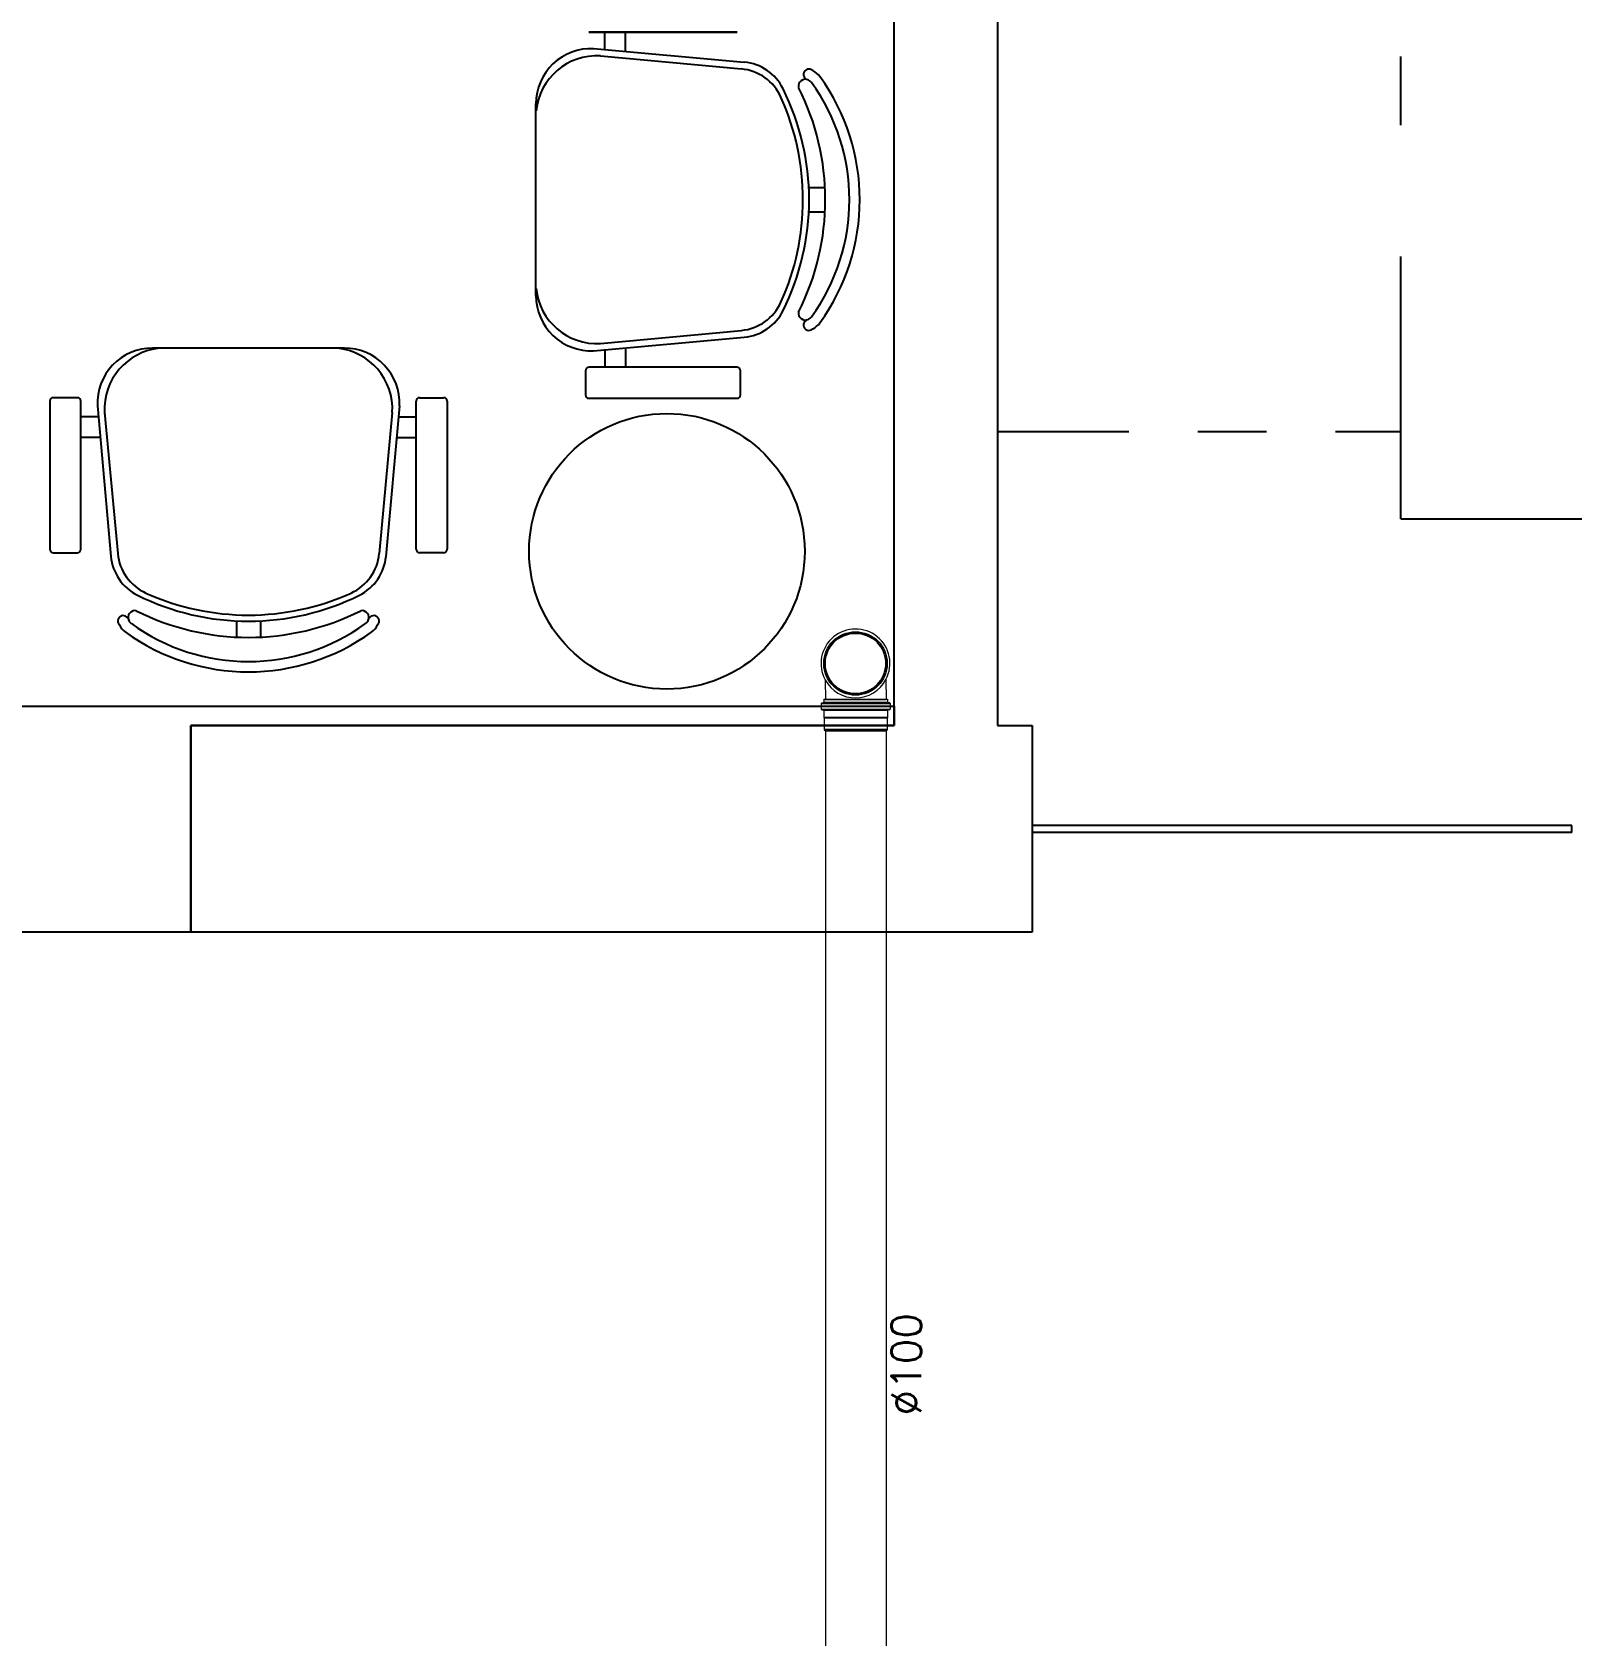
# Model space of a CAD drawing. Header units: millimetres. Extents: x 1573 to 2177, y 1587 to 1932.
# Drawn here: x 1786.557 to 1788.792, y 1892.958 to 1895.286 of the extents above; entities that cross this region are included whole.
import ezdxf
from ezdxf.enums import TextEntityAlignment as Align

# ---------------------------------------------------------------- set-up
doc = ezdxf.new("R2010")
doc.units = ezdxf.units.MM
doc.header["$LTSCALE"] = 0.03
doc.linetypes.add('DASHDOT', pattern=[25.4, 12.7, -6.35, 0, -6.35])
for name, color, linetype in [('-HIDRO', 8, 'Continuous'), ('Texto-Tubos', 7, 'Continuous'), ('Tinterno', 9, 'Continuous')]:
    doc.layers.add(name, color=color, linetype=linetype)
doc.layers.add('TigreCad', color=2, linetype='Continuous', lineweight=13)
doc.styles.add('TCTUBOS-TXT', font='txt.shx')

# ---------------------------------------------------------------- blocks, each defined once
blk = doc.blocks.new('j9n100s')
at = {"layer": 'TigreCad'}
for p, q in [((27.3, 50.8), (60, 50.8)), ((27.3, -50.8), (60, -50.8))]:
    blk.add_line(p, q, dxfattribs=at)
blk.add_circle((0, 0), 53.2, dxfattribs=at)
for start, end in [(61.785, 298.215), (298.215, 61.785)]:
    blk.add_arc((0, 0), 57.7, start, end, dxfattribs=at)
at = {"layer": 'Tinterno'}
blk.add_line((60, -50.8), (60, 50.8), dxfattribs=at)
blk.add_circle((0, 0), 51, dxfattribs=at)
blk = doc.blocks.new('11031030p')
at = {"layer": 'TigreCad'}
for p, q in [((6.2, 56.9), (5.4, 54)), ((7.2, 57.6), (16.6, 57.6)), ((7.2, -56.7), (7.2, 56.6)), ((16.6, -56.7), (16.6, 56.6)), ((17.6, 56.7), (17.8, 54.2)), ((0, -53.3), (0, 53.2)), ((0, 53.2), (4.4, 53.2)), ((18.8, 53.2), (30.9, 53.2)), ((30.9, 53.2), (31.2, 53)), ((50.9, 53), (31.2, 53)), ((50.9, 53), (53.1, 50.8)), ((53.1, -50.8), (53.1, 50.8)), ((0, -53.3), (4.4, -53.3)), ((18.8, -53.3), (30.9, -53.3)), ((30.9, -53.3), (31.2, -53)), ((31.2, -53), (50.9, -53)), ((50.9, -53), (53.1, -50.8)), ((6.2, -56.9), (5.4, -54)), ((7.2, -57.7), (16.6, -57.7)), ((17.6, -56.7), (17.8, -54.2))]:
    blk.add_line(p, q, dxfattribs=at)
for centre, start, end in [((4.4, 54.2), 270, 345), ((7.2, 56.6), 90, 165), ((16.6, 56.6), 5, 90), ((18.8, 54.2), 185, 270), ((4.4, -54.2), 15, 90), ((18.8, -54.2), 90, 175), ((7.2, -56.7), 195, 270), ((16.6, -56.7), 270, 355)]:
    blk.add_arc(centre, 1, start, end, dxfattribs=at)
at = {"layer": 'Tinterno'}
for p, q in [((5.2, -53.3), (5.2, 53.2)), ((17.9, -53.3), (17.9, 53.2)), ((30.9, 53.2), (30.9, -53.3)), ((31.2, 53), (31.2, -53)), ((50.9, 53), (50.9, -53))]:
    blk.add_line(p, q, dxfattribs=at)

msp = doc.modelspace()

# ---------------------------------------------------------------- linework, layer by layer
at = {"layer": '-HIDRO', "linetype": 'DASHDOT'}
for q in [(1788.5434, 1908.8246), (1792.7935, 1894.5791)]:
    msp.add_line((1788.5434, 1894.5791), q, dxfattribs=at)
at = {"layer": '-HIDRO'}
for p, q in [((1787.8083, 1894.2791), (1787.8083, 1901.6713)), ((1787.9583, 1899.2013), (1787.9583, 1894.2791)), ((1787.8083, 1894.3071), (1787.8083, 1895.1071)), ((1785.4313, 1894.3071), (1787.8083, 1894.3071)), ((1787.0083, 1894.3071), (1787.8083, 1894.3071)), ((1787.8083, 1894.3071), (1787.8083, 1894.2791)), ((1787.8083, 1894.2791), (1786.7873, 1894.2791)), ((1786.7873, 1894.2791), (1786.7873, 1893.9791)), ((1786.7873, 1893.9791), (1786.7873, 1894.2791)), ((1786.7873, 1894.2791), (1787.8083, 1894.2791)), ((1787.9583, 1894.2791), (1788.0083, 1894.2791)), ((1788.0083, 1894.2791), (1788.0083, 1893.9791)), ((1788.7919, 1894.1341), (1788.0083, 1894.1341)), ((1788.7919, 1894.1241), (1788.0083, 1894.1241)), ((1788.7919, 1894.1241), (1788.7919, 1894.1341)), ((1786.7873, 1893.9791), (1785.4313, 1893.9791)), ((1788.0083, 1893.9791), (1786.7873, 1893.9791))]:
    msp.add_line(p, q, dxfattribs=at)
at = {"layer": '-HIDRO', "linetype": 'ByBlock'}
for p, q in [((1787.5803, 1895.2858), (1787.3653, 1895.2858)), ((1787.3653, 1895.2858), (1787.5803, 1895.2858)), ((1787.3883, 1895.2597), (1787.3883, 1895.2858)), ((1787.4183, 1895.2583), (1787.4183, 1895.2858)), ((1787.3719, 1895.2618), (1787.5906, 1895.2422)), ((1787.3819, 1895.2513), (1787.5866, 1895.2323)), ((1787.2883, 1894.9032), (1787.2883, 1895.1818)), ((1787.6844, 1895.06), (1787.7079, 1895.06)), ((1787.6844, 1895.025), (1787.7079, 1895.025)), ((1787.3819, 1894.8338), (1787.5866, 1894.8528)), ((1787.0104, 1894.8271), (1786.7318, 1894.8271)), ((1787.3719, 1894.8233), (1787.5906, 1894.8429)), ((1787.3883, 1894.8254), (1787.3883, 1894.7992)), ((1787.4183, 1894.8267), (1787.4183, 1894.7992)), ((1787.5803, 1894.7992), (1787.3653, 1894.7992)), ((1787.3603, 1894.7942), (1787.3603, 1894.7592)), ((1787.5853, 1894.7592), (1787.5853, 1894.7942)), ((1786.6228, 1894.7551), (1786.5878, 1894.7551)), ((1787.1194, 1894.7551), (1787.1544, 1894.7551)), ((1787.3653, 1894.7542), (1787.5803, 1894.7542)), ((1786.5828, 1894.7501), (1786.5828, 1894.5351)), ((1786.6278, 1894.5351), (1786.6278, 1894.7501)), ((1786.6519, 1894.7435), (1786.6715, 1894.5248)), ((1786.6624, 1894.7335), (1786.6814, 1894.5289)), ((1787.0799, 1894.7335), (1787.0609, 1894.5289)), ((1787.0903, 1894.7435), (1787.0707, 1894.5248)), ((1787.1144, 1894.5351), (1787.1144, 1894.7501)), ((1787.1594, 1894.7501), (1787.1594, 1894.5351)), ((1786.654, 1894.7271), (1786.6278, 1894.7271)), ((1787.0883, 1894.7271), (1787.1144, 1894.7271)), ((1786.6553, 1894.6971), (1786.6278, 1894.6971)), ((1787.0869, 1894.6971), (1787.1144, 1894.6971)), ((1786.5878, 1894.5301), (1786.6228, 1894.5301)), ((1787.1544, 1894.5301), (1787.1194, 1894.5301)), ((1786.8536, 1894.431), (1786.8536, 1894.4075)), ((1786.8886, 1894.431), (1786.8886, 1894.4075))]:
    msp.add_line(p, q, dxfattribs=at)
at = {"layer": '-HIDRO', "linetype": 'DASHDOT', "ltscale": 0.5}
msp.add_line((1787.9583, 1894.7061), (1788.5434, 1894.7061), dxfattribs=at)
at = {"layer": '-HIDRO'}
msp.add_circle((1787.4784, 1894.5321), 0.2, dxfattribs=at)
at = {"layer": '-HIDRO', "linetype": 'ByBlock'}
for centre, radius, start, end in [((1787.3683, 1895.1818), 0.08, 87.4308, 180), ((1787.3769, 1895.1627), 0.0887, 86.7478, 174.4075), ((1787.5844, 1895.1724), 0.07, 26.3953, 84.8788), ((1787.5801, 1895.1626), 0.07, 24.2639, 84.7001), ((1787.6845, 1895.2244), 0.00782, 44.6745, 240.1891), ((1787.6783, 1895.205), 0.0275, 36.5429, 64.8545), ((1787.4531, 1895.0425), 0.3052, 324.1238, 35.8762), ((1787.3226, 1895.0425), 0.3622, 333.6047, 26.3953), ((1787.6794, 1895.2073), 0.01, 64.8545, 189.6706), ((1787.6794, 1895.2073), 0.01, 64.8545, 189.6706), ((1787.3461, 1895.0425), 0.3622, 333.2374, 26.7626), ((1787.3461, 1895.0425), 0.3622, 333.2374, 26.7626), ((1787.6783, 1895.205), 0.0125, 36.8699, 64.8545), ((1787.6783, 1895.205), 0.0125, 36.8699, 64.8545), ((1787.4531, 1895.0425), 0.2902, 324.1442, 35.8558), ((1787.4531, 1895.0425), 0.2902, 324.1442, 35.8558), ((1787.3137, 1895.0425), 0.3622, 335.7361, 24.2639), ((1787.3683, 1894.9032), 0.08, 180, 272.5692), ((1787.3769, 1894.9223), 0.0887, 185.5925, 273.2522), ((1787.5801, 1894.9225), 0.07, 275.2999, 335.7361), ((1787.5844, 1894.9126), 0.07, 275.1212, 333.6047), ((1787.6794, 1894.8778), 0.01, 170.3294, 295.1455), ((1787.6794, 1894.8778), 0.01, 170.3294, 295.1455), ((1787.6783, 1894.88), 0.0125, 295.1455, 323.1301), ((1787.6783, 1894.88), 0.0125, 295.1455, 323.1301), ((1787.6845, 1894.8606), 0.00782, 119.8109, 315.3255), ((1787.6783, 1894.88), 0.0275, 295.1455, 323.4571), ((1786.7318, 1894.7471), 0.08, 90, 182.5692), ((1786.7509, 1894.7386), 0.0887, 95.5925, 183.2522), ((1786.9913, 1894.7386), 0.0887, 356.7478, 84.4075), ((1787.0104, 1894.7471), 0.08, 357.4308, 90), ((1787.3653, 1894.7942), 0.005, 90, 180), ((1787.5803, 1894.7942), 0.005, 0, 90), ((1786.5878, 1894.7501), 0.005, 90, 180), ((1786.6228, 1894.7501), 0.005, 0, 90), ((1787.1194, 1894.7501), 0.005, 90, 180), ((1787.1544, 1894.7501), 0.005, 0, 90), ((1787.3653, 1894.7592), 0.005, 180, 270), ((1787.5803, 1894.7592), 0.005, 270, 0), ((1786.5878, 1894.5351), 0.005, 180, 270), ((1786.6228, 1894.5351), 0.005, 270, 0), ((1786.7412, 1894.5311), 0.07, 185.1212, 243.6047), ((1786.7511, 1894.5353), 0.07, 185.2999, 245.7361), ((1786.9912, 1894.5353), 0.07, 294.2639, 354.7001), ((1787.001, 1894.5311), 0.07, 296.3953, 354.8788), ((1787.1194, 1894.5351), 0.005, 180, 270), ((1787.1544, 1894.5351), 0.005, 270, 0), ((1786.8711, 1894.7928), 0.3622, 243.6047, 296.3953), ((1786.8711, 1894.8017), 0.3622, 245.7361, 294.2639), ((1786.6892, 1894.431), 0.00782, 29.8109, 225.3255), ((1786.7064, 1894.436), 0.01, 80.3294, 205.1455), ((1786.7064, 1894.436), 0.01, 80.3294, 205.1455), ((1786.7086, 1894.4371), 0.0125, 205.1455, 233.1301), ((1786.7086, 1894.4371), 0.0125, 205.1455, 233.1301), ((1786.8711, 1894.6623), 0.2902, 234.1442, 305.8558), ((1786.8711, 1894.6623), 0.2902, 234.1442, 305.8558), ((1786.8711, 1894.7693), 0.3622, 243.2374, 296.7626), ((1786.8711, 1894.7693), 0.3622, 243.2374, 296.7626), ((1787.0359, 1894.436), 0.01, 334.8545, 99.6706), ((1787.0359, 1894.436), 0.01, 334.8545, 99.6706), ((1787.0336, 1894.4371), 0.0125, 306.8699, 334.8545), ((1787.0336, 1894.4371), 0.0125, 306.8699, 334.8545), ((1787.053, 1894.431), 0.00782, 314.6745, 150.1891), ((1786.7086, 1894.4371), 0.0275, 205.1455, 233.4571), ((1786.8711, 1894.6623), 0.3052, 234.1238, 305.8762), ((1787.0336, 1894.4371), 0.0275, 306.5429, 334.8545)]:
    msp.add_arc(centre, radius, start, end, dxfattribs=at)
at = {"layer": 'TigreCad', "ltscale": 100}
for p, q in [((1787.7084, 1894.2713), (1787.7084, 1890.4852)), ((1787.7965, 1894.2713), (1787.7965, 1890.4852))]:
    msp.add_line(p, q, dxfattribs=at)

# ---------------------------------------------------------------- block references
at = {"layer": 'TigreCad', "ltscale": 100, "yscale": 0.0008668032750000002, "zscale": 0.0008668032750000002}
for name, p, xscale, rotation in [('j9n100s', (1787.7521, 1894.3693), 0.0008668032750000001, 270.3707628494863), ('11031030p', (1787.7525, 1894.3173), 0.0008668032750000002, 270)]:
    msp.add_blockref(name, p, dxfattribs=dict(at, xscale=xscale, rotation=rotation))

# ---------------------------------------------------------------- texts
at = {"layer": 'Texto-Tubos', "ltscale": 100, "style": 'TCTUBOS-TXT'}
msp.add_text('%%C100', height=0.04334, rotation=90, dxfattribs=at).set_placement((1787.8476, 1893.3519), align=Align.CENTER)

doc.saveas('drawing.dxf')
